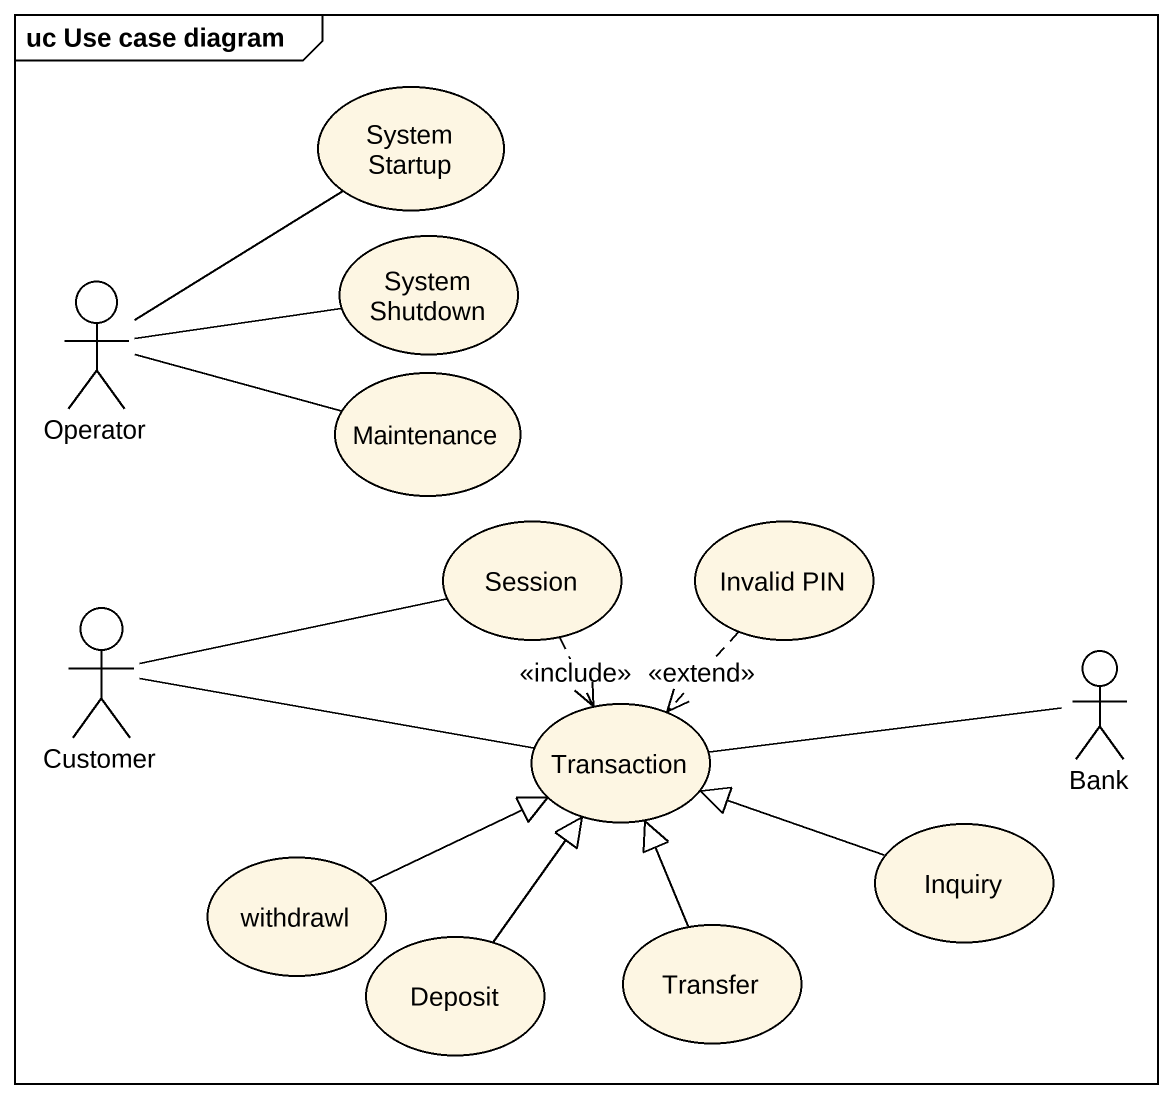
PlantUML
@startuml
mainframe uc Use case diagram
usecase "System Startup" as System_Startup
actor Operator
usecase "System Shutdown" as System_Shutdown
usecase Maintenance
actor Customer
usecase Session
usecase "Invalid PIN" as Invalid_PIN
usecase Transaction
actor Bank
usecase Inquiry
usecase withdrawl
usecase Deposit
usecase Transfer
Operator -up- System_Startup
Operator -right- System_Shutdown
Operator -right- Maintenance
Customer -right- Session
Customer -right- Transaction
Session ..> Transaction : <<include>>
Invalid_PIN ..> Transaction : <<extend>>
Bank -left- Transaction
Inquiry -left-|> Transaction
withdrawl -right-|> Transaction
Deposit -up-|> Transaction
Transfer -up-|> Transaction
@enduml
